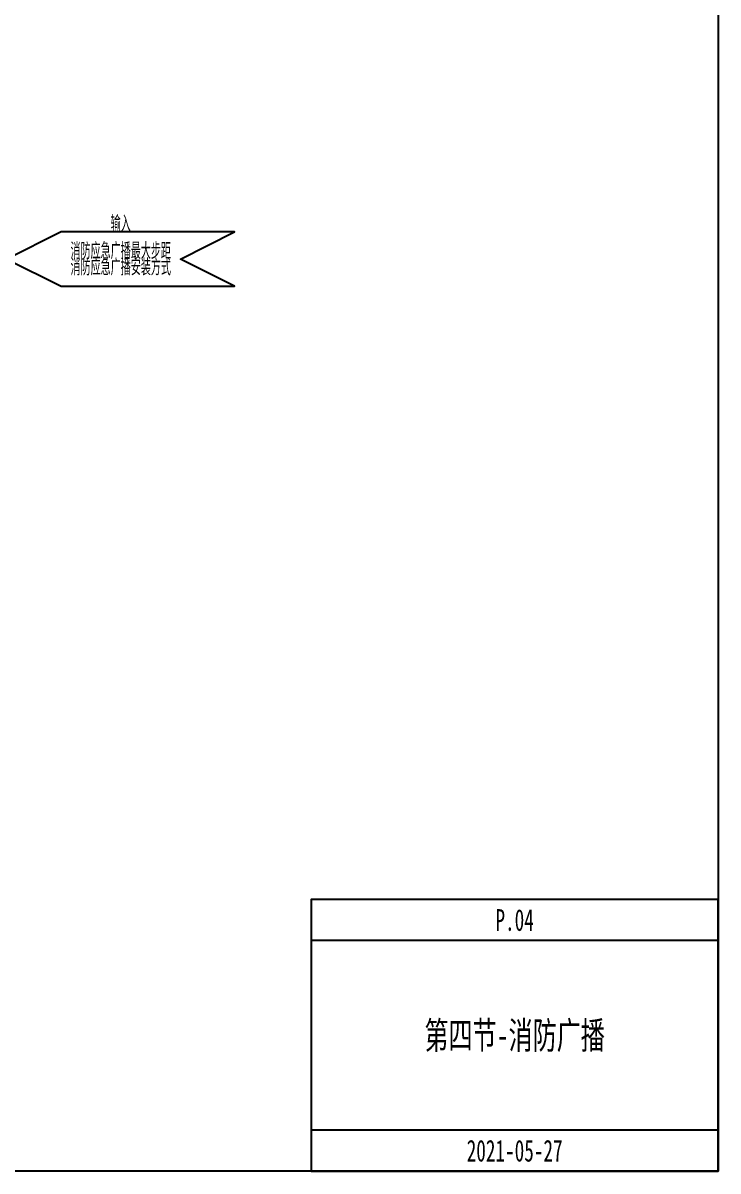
# Model space of a CAD drawing. Header units: millimetres. Extents: x 0 to 4164250, y 0 to 1261500.
# Drawn here: x 2271695 to 2528000, y 0 to 423000 of the extents above; entities that cross this region are included whole.
import ezdxf
from ezdxf.enums import TextEntityAlignment as Align

# ---------------------------------------------------------------- set-up
doc = ezdxf.new("R2010")
doc.units = ezdxf.units.MM
doc.header["$LTSCALE"] = 1000
for name, color, linetype in [('C-SHET-SHET', 144, 'Continuous'), ('E-UNIV-DIAG', 2, 'Continuous'), ('E-UNIV-NOTE', 6, 'Continuous')]:
    doc.layers.add(name, color=color, linetype=linetype)
doc.styles.add('TH-STYLE1', font='Stfangso_0.ttf', dxfattribs={"width": 0.65})
doc.styles.add('TH-STYLE3', font='tssdeng.shx', dxfattribs={"width": 0.65, "bigfont": 'tssdchn.shx'})

msp = doc.modelspace()

# ---------------------------------------------------------------- linework, layer by layer
at = {"layer": 'C-SHET-SHET'}
for points in [[(1933500, 1261500), (2528000, 1261500), (2528000, 0), (1933500, 0)], [(2378000, 0), (2528000, 0), (2528000, 100000), (2378000, 100000)]]:
    msp.add_lwpolyline(points, close=True, dxfattribs=at)
for points in [[(2528000, 85000), (2378000, 85000)], [(2528000, 15000), (2378000, 15000)]]:
    msp.add_lwpolyline(points, dxfattribs=at)
at = {"layer": 'E-UNIV-DIAG', "color": 3}
msp.add_lwpolyline([(2285750, 326000), (2349750, 326000), (2329750, 336000), (2349750, 346000), (2285750, 346000), (2265750, 336000)], close=True, dxfattribs=at)

# ---------------------------------------------------------------- texts
at = {"layer": 'E-UNIV-NOTE', "width": 0.65}
for s, height, style, p in [('输入', 6000, 'TH-STYLE3', (2307750, 349000)), ('消防应急广播最大步距', 6000, 'TH-STYLE3', (2307750, 339000)), ('消防应急广播安装方式', 6000, 'TH-STYLE3', (2307750, 333000)), ('P.04', 8000, 'TH-STYLE1', (2453000, 92500)), ('第四节-消防广播', 10000, 'TH-STYLE1', (2453000, 50000)), ('2021-05-27', 8000, 'TH-STYLE1', (2453000, 7500))]:
    msp.add_text(s, height=height, dxfattribs=dict(at, style=style)).set_placement(p, align=Align.MIDDLE_CENTER)

doc.saveas('drawing.dxf')
